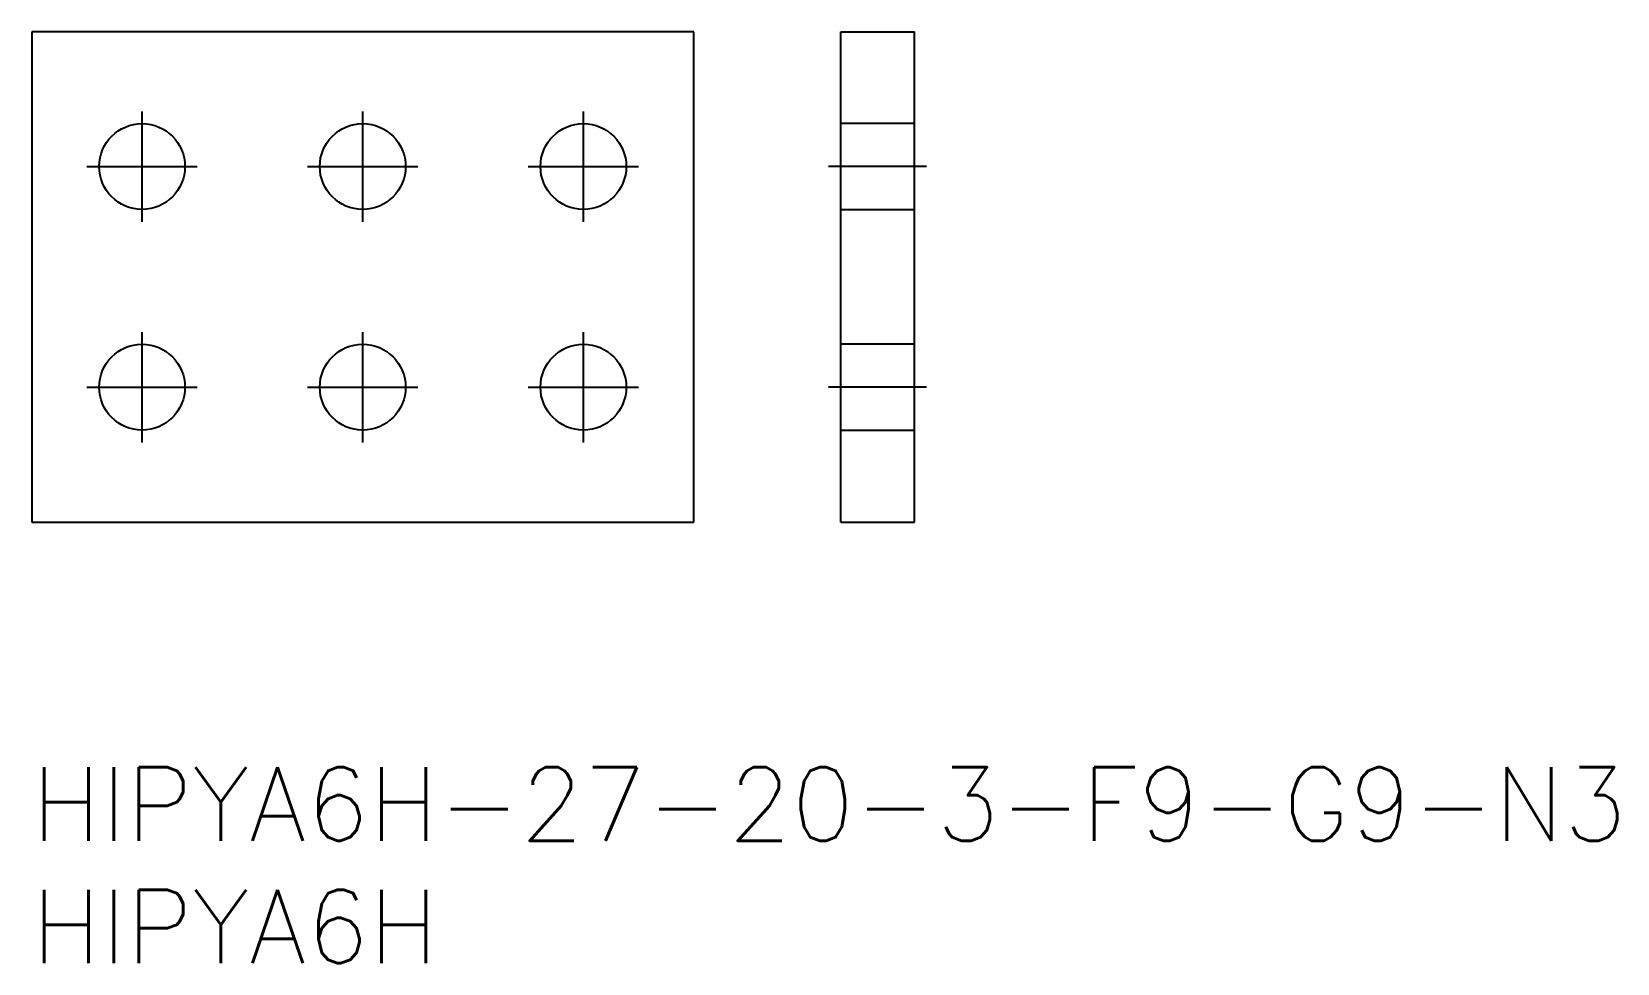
# Model space of a CAD drawing. Extents: x 0 to 64.7, y -8 to 30.
import ezdxf

# ---------------------------------------------------------------- set-up
doc = ezdxf.new("R2010")
doc.units = 0
doc.header["$LTSCALE"] = 0.5
doc.linetypes.add('CENTER', pattern=[50.8, 31.75, -6.35, 6.35, -6.35])
doc.linetypes.add('DASHED', pattern=[19.05, 12.7, -6.35])
for name, color, linetype in [('MSM_CENTER', 1, 'CENTER'), ('MSM_CONTINUOUS', 7, 'CONTINUOUS'), ('MSM_DASHED', 4, 'DASHED'), ('MSM_PART_NUMBER', 7, 'CONTINUOUS')]:
    doc.layers.add(name, color=color, linetype=linetype)
doc.styles.get("Standard").update_dxf_attribs({"font": 'txt.shx', "height": 3, "bigfont": 'bigfont.shx'})

msp = doc.modelspace()

# ---------------------------------------------------------------- linework, layer by layer
at = {"layer": 'MSM_CENTER'}
for p, q in [((4.5, 22.25), (4.5, 26.75)), ((13.5, 22.25), (13.5, 26.75)), ((22.5, 22.25), (22.5, 26.75)), ((2.25, 24.5), (6.75, 24.5)), ((11.25, 24.5), (15.75, 24.5)), ((20.25, 24.5), (24.75, 24.5)), ((36.5, 24.5), (32.5, 24.5)), ((4.5, 13.25), (4.5, 17.75)), ((13.5, 13.25), (13.5, 17.75)), ((22.5, 13.25), (22.5, 17.75)), ((2.25, 15.5), (6.75, 15.5)), ((11.25, 15.5), (15.75, 15.5)), ((20.25, 15.5), (24.75, 15.5)), ((36.5, 15.5), (32.5, 15.5))]:
    msp.add_line(p, q, dxfattribs=at)
at = {"layer": 'MSM_CONTINUOUS'}
for p, q in [((0, 30), (0, 10)), ((27, 30), (0, 30)), ((27, 10), (27, 30)), ((33, 30), (36, 30)), ((33, 10), (33, 30)), ((36, 10), (36, 30)), ((0, 10), (27, 10)), ((33, 10), (36, 10))]:
    msp.add_line(p, q, dxfattribs=at)
for centre in [(4.5, 24.5), (13.5, 24.5), (22.5, 24.5), (4.5, 15.5), (13.5, 15.5), (22.5, 15.5)]:
    msp.add_circle(centre, 1.75, dxfattribs=at)
at = {"layer": 'MSM_DASHED'}
for p, q in [((36, 26.25), (33, 26.25)), ((33, 22.75), (36, 22.75)), ((36, 17.25), (33, 17.25)), ((33, 13.75), (36, 13.75))]:
    msp.add_line(p, q, dxfattribs=at)

# ---------------------------------------------------------------- texts
at = {"layer": 'MSM_PART_NUMBER'}
for s, p in [('HIPYA6H-27-20-3-F9-G9-N3', (0, -3)), ('HIPYA6H', (0, -8))]:
    msp.add_text(s, height=3, dxfattribs=at).set_placement(p)

doc.saveas('drawing.dxf')
